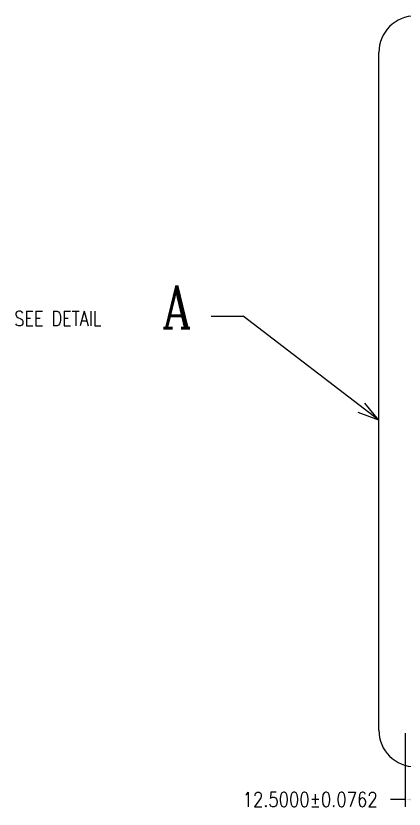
# Model space of a CAD drawing. Extents: x -10 to 54.6, y -33.1 to 19.3.
# Drawn here: x 16.76 to 22.06, y 6.58 to 17.42 of the extents above; entities that cross this region are included whole.
import ezdxf
from ezdxf.enums import TextEntityAlignment as Align

# ---------------------------------------------------------------- set-up
doc = ezdxf.new("R2010")
doc.units = 0
doc.header["$LTSCALE"] = 2.54
doc.linetypes.add('PHANTOM', pattern=[2.5, 1.25, -0.25, 0.25, -0.25, 0.25, -0.25])
for name, color, linetype in [('SH-01_DIM', 4, 'Continuous'), ('SH-01_NOTES', 3, 'Continuous'), ('SH-01_PHANTOM', 1, 'PHANTOM')]:
    doc.layers.add(name, color=color, linetype=linetype)
doc.styles.add('COMPLEX', font='COMPLEX', dxfattribs={"width": 0.8})
doc.styles.add('ROMANS', font='romans')
doc.styles.get("Standard").update_dxf_attribs({"font": 'simplex.shx', "width": 0.82})
doc.dimstyles.new('STANDARD X 5$0', dxfattribs={"dimtxt": 0.36, "dimasz": 0.36, "dimexe": 0.18, "dimexo": 0.12, "dimgap": 0.09, "dimtad": 0, "dimdec": 4, "dimlfac": 0.2, "dimzin": 0, "dimdsep": 46, "dimtxsty": 'Standard', "dimcen": 0.09, "dimadec": 3, "dimazin": 0, "dimtfac": 1, "dimtdec": 4, "dimtofl": 0, "dimtmove": 0, "dimatfit": 3, "dimfxl": 1, "dimtolj": 1, "dimtzin": 0, "dimarcsym": 0})

# ---------------------------------------------------------------- blocks, each defined once
blk = doc.blocks.new('*D3')
at = {"layer": 'Defpoints', "color": 0, "transparency": 16777216}
for p in [(51.611, 47.557), (52.861, 47.484), (51.611, 46.55)]:
    blk.add_point(p, dxfattribs=at)
at = {"layer": 'SH-01_DIM', "color": 0, "lineweight": -2, "transparency": 16777216}
for p, q in [((51.611, 47.457), (51.611, 46.45)), ((52.861, 47.384), (52.861, 46.45)), ((51.611, 46.55), (51.411, 46.55)), ((52.661, 46.55), (51.811, 46.55))]:
    blk.add_line(p, q, dxfattribs=at)
at = {"layer": 'SH-01_DIM', "color": 0, "transparency": 16777216}
for points in [[(51.811, 46.583), (51.811, 46.517), (51.611, 46.55)], [(52.661, 46.583), (52.661, 46.517), (52.861, 46.55)]]:
    blk.add_solid(points, dxfattribs=at)
at = {"layer": 'SH-01_DIM', "color": 0, "transparency": 16777216, "insert": (50.312, 46.55), "char_height": 0.2, "attachment_point": 5}
blk.add_mtext('\\A1;12.5000±0.0762', dxfattribs=at)

msp = doc.modelspace()

# ---------------------------------------------------------------- linework, layer by layer
at = {"layer": 'SH-01_DIM'}
for q in [(21.521782, 12.126489), (21.43082, 12.000628)]:
    msp.add_line((21.711162, 11.89382), q, dxfattribs=at)
at = {"layer": 'SH-01_NOTES'}
for p in [(19.425115, 13.315676), (21.711162, 11.89382)]:
    msp.add_line(p, (19.858902, 13.315676), dxfattribs=at)
at = {"layer": 'SH-01_PHANTOM', "linetype": 'ByBlock', "lineweight": 15}
msp.add_line((21.711162, 7.66058), (21.711162, 16.918587), dxfattribs=at)
for centre, start, end in [((22.211162, 16.918587), 90, 180), ((22.211162, 7.66058), 180, 270)]:
    msp.add_arc(centre, 0.5, start, end, dxfattribs=at)

# ---------------------------------------------------------------- texts
at = {"layer": 'SH-01_NOTES', "style": 'COMPLEX', "width": 0.8}
msp.add_text('A', height=0.584, rotation=0, dxfattribs=at).set_placement((18.753105, 13.15244))
at = {"layer": 'SH-01_NOTES', "style": 'ROMANS', "width": 0.8}
msp.add_text('SEE DETAIL', height=0.2, rotation=0, dxfattribs=at).set_placement((16.737919, 13.285061), align=Align.MIDDLE_LEFT)

# ---------------------------------------------------------------- dimensions: what is measured, and where the dimension line sits
at = {"layer": 'SH-01_DIM'}
dim = msp.add_linear_dim(base=(22.072517, 6.714228), p1=(23.322517, 7.648086), p2=(22.072517, 7.721086), angle=0, dimstyle='STANDARD X 5$0', override={"dimtxt": 0.2, "dimasz": 0.2, "dimexe": 0.1, "dimexo": 0.1, "dimgap": 0.1, "dimlfac": 10, "dimtol": 1, "dimtp": 0.0762, "dimtm": 0.0762, "dimfxl": 0.1}, dxfattribs=at)
dim.commit()
dim.dimension.update_dxf_attribs({"geometry": '*D3', "text_midpoint": (20.772898, 6.714228), "dimtype": 128, "insert": (-29.53877, -39.835616)})

doc.saveas('drawing.dxf')
